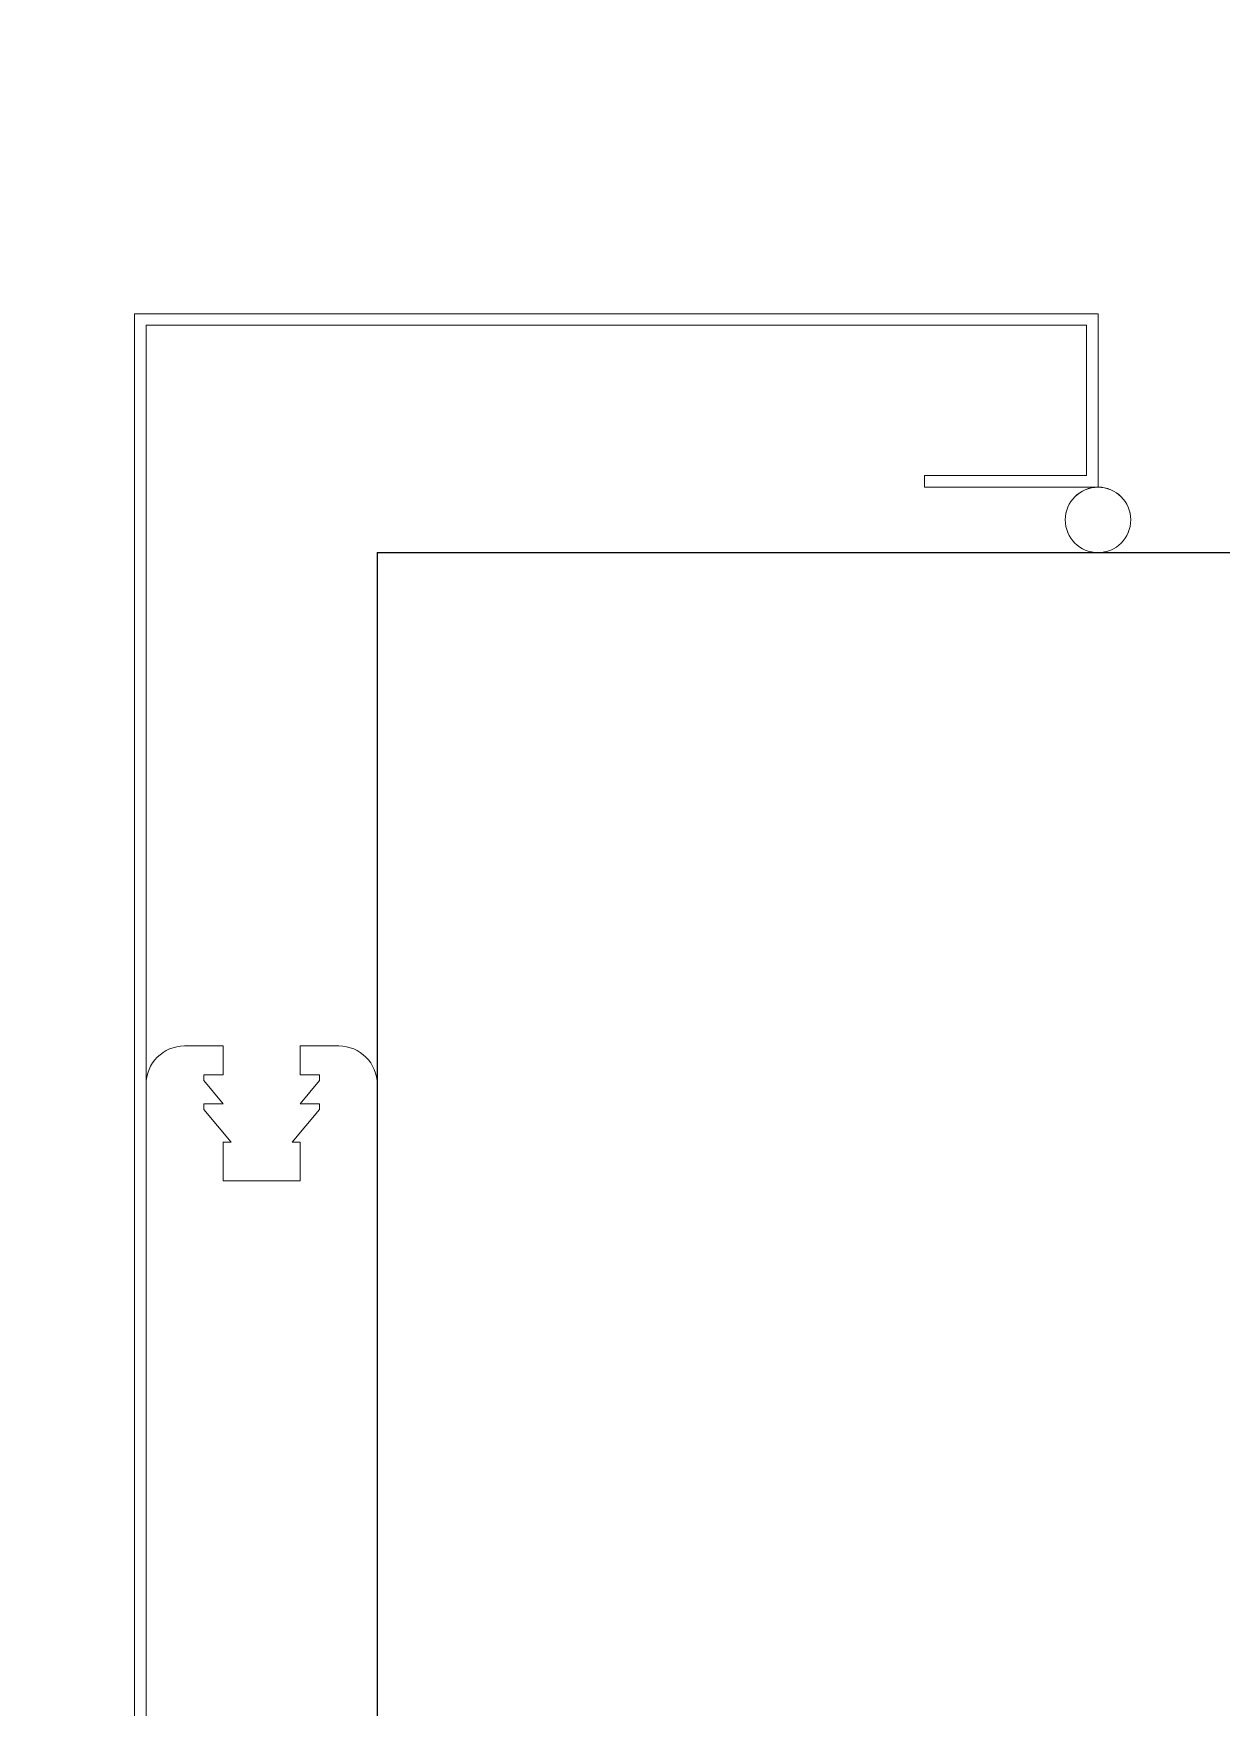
# Model space of a CAD drawing. Header units: millimetres. Extents: x 232323 to 272954, y -5343 to 8721.
# Drawn here: x 250734.2 to 250928.4, y -3804.7 to -3531.1 of the extents above; entities that cross this region are included whole.
import ezdxf
from ezdxf.xclip import XClip

# ---------------------------------------------------------------- set-up
doc = ezdxf.new("R2010")
doc.units = ezdxf.units.MM
doc.header["$MEASUREMENT"] = 0
doc.header["$XCLIPFRAME"] = 2
doc.linetypes.add('DASHDOTX2', pattern=[2, 1, -0.5, 0, -0.5])
doc.layers.get('0').update_dxf_attribs({"linetype": 'CONTINUOUS'})
for name, color, linetype, lineweight in [('A-MKXS-MAK2', 3, 'DASHDOTX2', 25), ('A-XXXX-FIN1', 255, 'CONTINUOUS', 18), ('A-XXXX-FIN2', 6, 'CONTINUOUS', 20)]:
    doc.layers.add(name, color=color, linetype=linetype, lineweight=lineweight)
doc.layers.add('냉동', color=3, linetype='CONTINUOUS')

# ---------------------------------------------------------------- blocks, each defined once
blk = doc.blocks.new('수동방열문_양개형')
at = {"layer": 'A-XXXX-FIN1'}
for p, q in [((13.23, 118.02), (-39.27, 118.02)), ((-39.27, 108.57), (-39.27, 118.02)), ((13.23, -31.08), (13.23, 118.02)), ((12.6, 117.39), (-38.64, 117.39)), ((-38.64, 109.2), (-38.64, 117.39)), ((12.6, -30.45), (12.6, 117.39)), ((-29.82, 108.57), (-39.27, 108.57)), ((-29.82, 109.2), (-38.64, 109.2)), ((-29.82, 109.2), (-29.82, 108.57)), ((4.2, 78.12), (2.1, 78.12)), ((4.2, 78.12), (4.2, 76.545)), ((10.5, 78.12), (8.4, 78.12)), ((8.4, 78.12), (8.4, 76.545)), ((0, -7.455), (0, 76.02)), ((3.15, 76.545), (4.2, 76.545)), ((3.15, 76.545), (3.15, 76.23)), ((4.2, 74.97), (3.15, 76.23)), ((8.4, 76.545), (9.45, 76.545)), ((8.4, 74.97), (9.45, 76.23)), ((9.45, 76.545), (9.45, 76.23)), ((12.6, -27.93), (12.6, 76.02)), ((3.15, 74.97), (4.2, 74.97)), ((3.15, 74.97), (3.15, 74.655)), ((8.4, 74.97), (9.45, 74.97)), ((9.45, 74.97), (9.45, 74.655)), ((4.637, 72.87), (3.15, 74.655)), ((7.962, 72.87), (9.45, 74.655)), ((4.2, 72.87), (4.637, 72.87)), ((4.2, 72.87), (4.2, 70.77)), ((7.962, 72.87), (8.4, 72.87)), ((8.4, 72.87), (8.4, 70.77)), ((4.2, 70.77), (8.4, 70.77))]:
    blk.add_line(p, q, dxfattribs=at)
blk.add_circle((-39.27, 106.785), 1.785, dxfattribs=at)
for centre, start, end in [((2.1, 76.02), 90, 180), ((10.5, 76.02), 0, 90)]:
    blk.add_arc(centre, 2.1, start, end, dxfattribs=at)

msp = doc.modelspace()

# ---------------------------------------------------------------- linework, layer by layer
at = {"layer": 'A-MKXS-MAK2', "ltscale": 100}
msp.add_circle((250790.37, -3690.95), 900, dxfattribs=at)
at = {"layer": 'A-XXXX-FIN2'}
for p, q in [((250750.68, -3576.89), (250908.18, -3576.89)), ((250750.68, -4024.19), (250750.68, -3576.89)), ((250752.57, -3578.78), (250906.29, -3578.78)), ((250752.57, -4022.3), (250752.57, -3578.78)), ((250906.29, -3603.35), (250906.29, -3578.78)), ((250908.18, -3605.24), (250908.18, -3576.89)), ((250879.83, -3603.35), (250906.29, -3603.35)), ((250879.83, -3603.35), (250879.83, -3605.24)), ((250879.83, -3605.24), (250908.18, -3605.24)), ((250758.87, -3696.59), (250765.17, -3696.59)), ((250765.17, -3696.59), (250765.17, -3701.32)), ((250777.77, -3696.59), (250784.07, -3696.59)), ((250777.77, -3696.59), (250777.77, -3701.32)), ((250765.17, -3701.32), (250762.02, -3701.32)), ((250762.02, -3701.32), (250762.02, -3702.26)), ((250765.17, -3706.04), (250762.02, -3702.26)), ((250780.92, -3701.32), (250777.77, -3701.32)), ((250777.77, -3706.04), (250780.92, -3702.26)), ((250780.92, -3701.32), (250780.92, -3702.26)), ((250752.57, -4014.74), (250752.57, -3702.89)), ((250790.37, -3953.32), (250790.37, -3702.89)), ((250765.17, -3706.04), (250762.02, -3706.04)), ((250762.02, -3706.04), (250762.02, -3706.99)), ((250766.48, -3712.34), (250762.02, -3706.99)), ((250776.46, -3712.34), (250780.92, -3706.99)), ((250780.92, -3706.04), (250777.77, -3706.04)), ((250780.92, -3706.04), (250780.92, -3706.99)), ((250766.48, -3712.34), (250765.17, -3712.34)), ((250765.17, -3712.34), (250765.17, -3718.64)), ((250777.77, -3712.34), (250776.46, -3712.34)), ((250777.77, -3712.34), (250777.77, -3718.64)), ((250777.77, -3718.64), (250765.17, -3718.64))]:
    msp.add_line(p, q, dxfattribs=at)
msp.add_circle((250908.18, -3610.6), 5.35, dxfattribs=at)
for centre, start, end in [((250758.87, -3702.89), 90, 180), ((250784.07, -3702.89), 0, 90)]:
    msp.add_arc(centre, 6.3, start, end, dxfattribs=at)
at = {"layer": '냉동'}
msp.add_line((250790.37, -3615.95), (250790.37, -3915.95), dxfattribs=at)
msp.add_lwpolyline([(250790.37, -3615.95), (251687.24, -3615.95)], dxfattribs=at)

# ---------------------------------------------------------------- block references
ref = msp.add_blockref('수동방열문_양개형', (250790.37, -3930.95), dxfattribs=dict(xscale=-3, yscale=3, zscale=3))
XClip(ref).set_block_clipping_path([(-136.8496269848, 177.6045027459), (358.4285650169, 177.6045027459), (222.2651450984, -148.1365176278), (-136.8496269848, -148.1365176278)])

doc.saveas('drawing.dxf')
